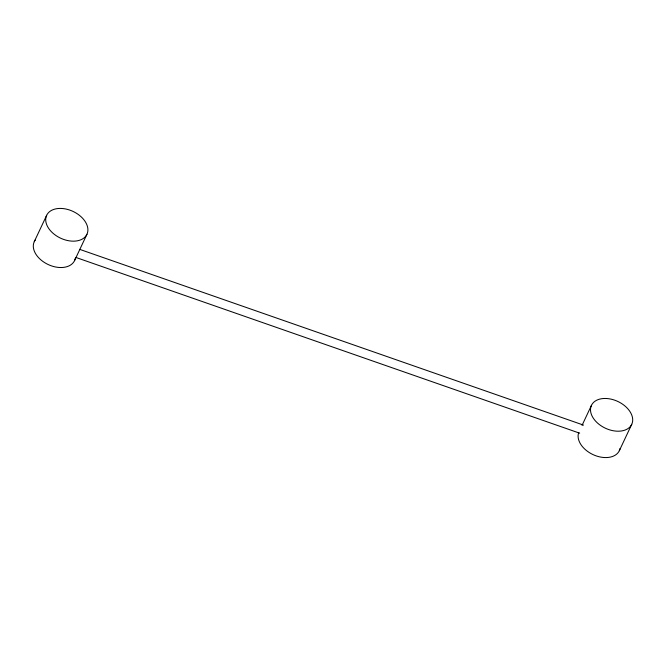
<?xml version="1.0" encoding="UTF-8"?>
<svg xmlns="http://www.w3.org/2000/svg" width="666" height="666" viewBox="0 0 666 666"><rect width="100%" height="100%" fill="white"/><g stroke="black" fill="none" stroke-linecap="round" stroke-linejoin="round"><path stroke-width="1" d="M34.257 241.675L46.67 215.309M74.534 260.647L86.946 234.282A22.261 14.752 25.2 0 0 62.188 208.491A22.261 14.752 25.2 0 0 51.29 231.61A22.261 14.752 25.2 0 0 86.946 234.282M582.051 425.358L591.466 405.353M619.33 450.691L631.743 424.325A22.261 14.752 25.2 0 0 606.984 398.534A22.261 14.752 25.2 0 0 596.087 421.653A22.261 14.752 25.2 0 0 631.743 424.325M79.687 249.359L583.524 425.108M75.832 257.426L579.67 433.183M620.063 448.484A22.261 14.752 25.2 0 1 595.038 455.469A22.261 14.752 25.2 0 1 578.754 432.434M75.266 258.441A22.261 14.752 25.2 0 1 48.102 264.51A22.261 14.752 25.2 0 1 35.489 239.71"/></g></svg>
